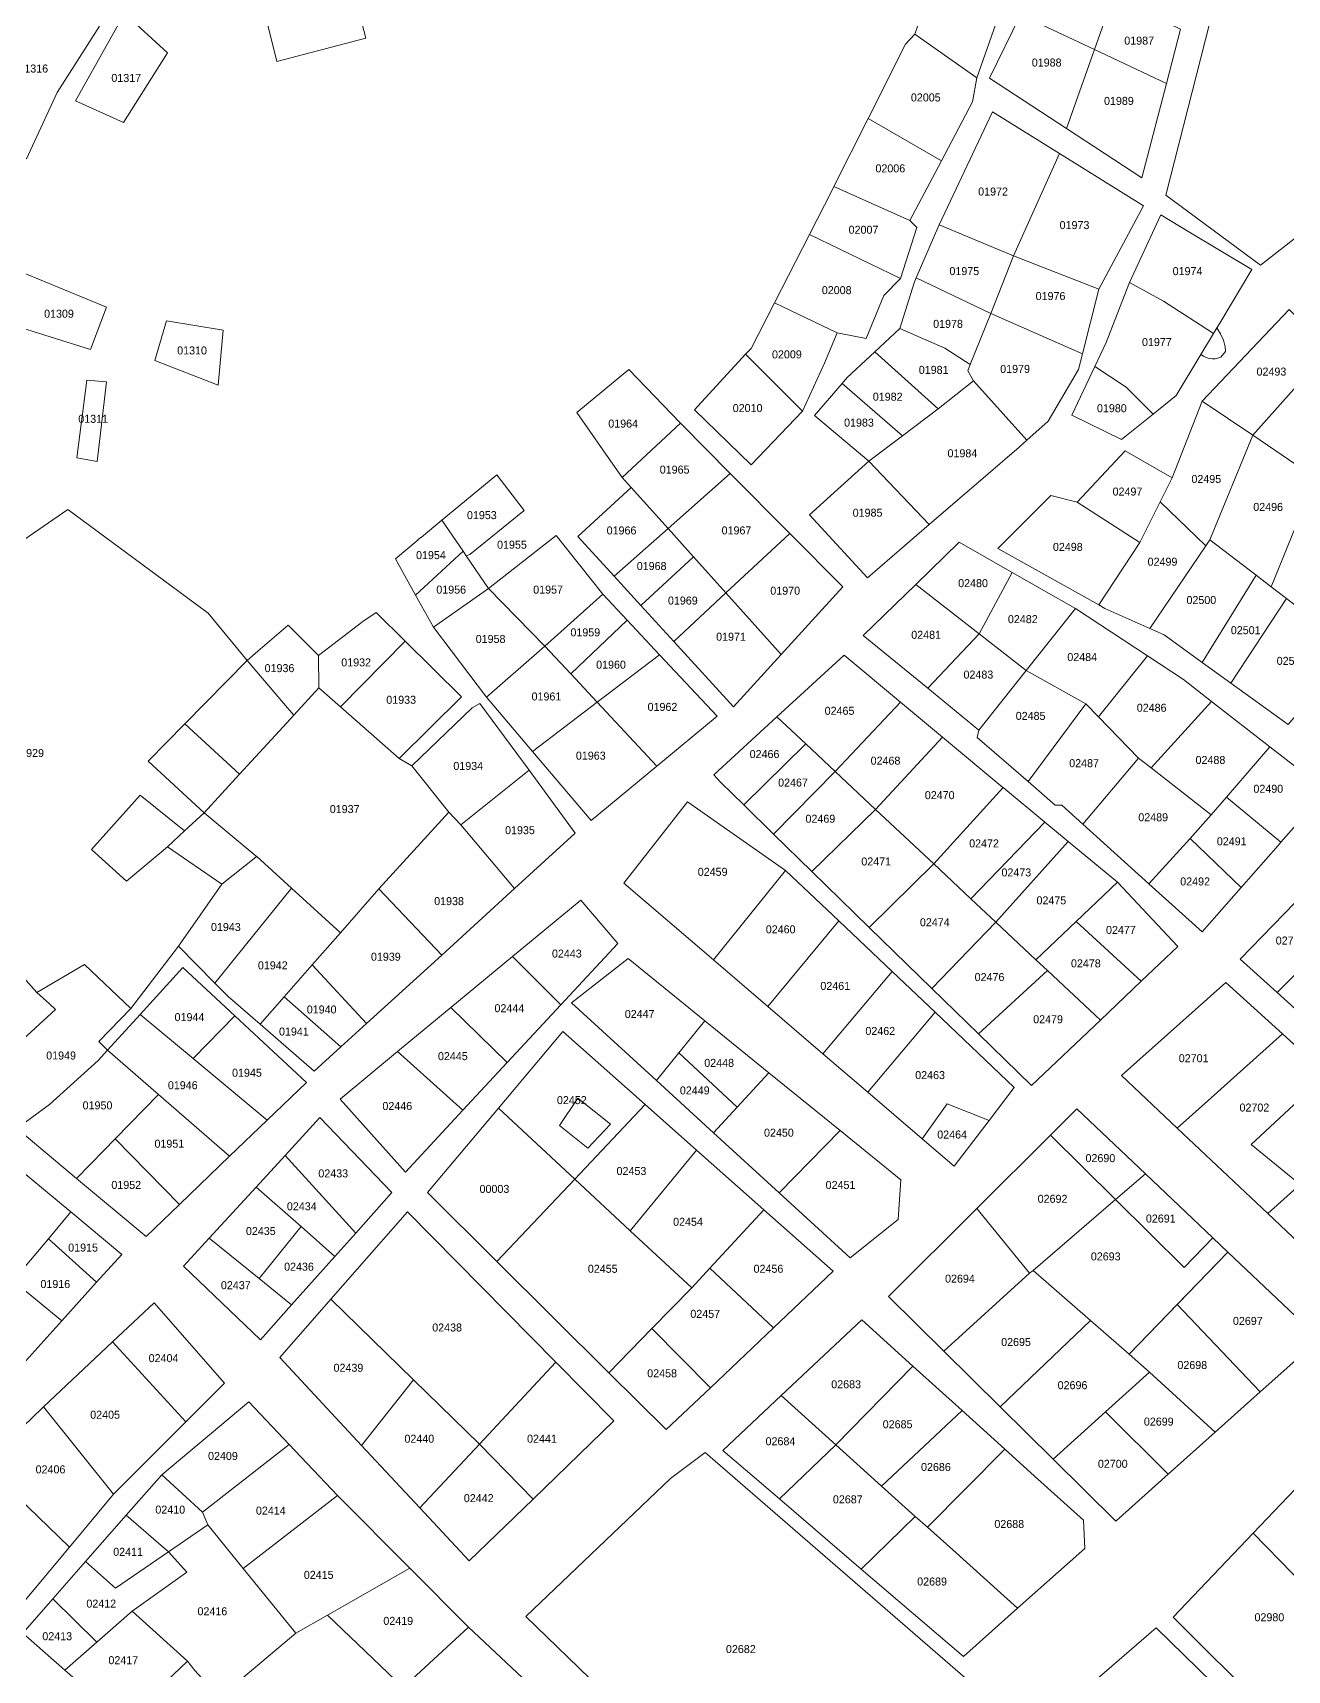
# Model space of a CAD drawing. Header units: metres. Extents: x 245225 to 248406, y 1633796 to 1637634.
# Drawn here: x 246328.6 to 246563.7, y 1635465.4 to 1635772.3 of the extents above; entities that cross this region are included whole.
import ezdxf
from ezdxf.enums import TextEntityAlignment as Align

# ---------------------------------------------------------------- set-up
doc = ezdxf.new("R2010")
doc.units = ezdxf.units.M
doc.header["$MEASUREMENT"] = 0
doc.layers.add('historique_numero_parcelle', color=7, linetype='Continuous')
doc.layers.add('LIMITES_PARCELLES', color=7, linetype='Continuous', lineweight=0, true_color=0xffffff)
doc.styles.add('Style-FANCY', font='FANCY.shx')

msp = doc.modelspace()

# ---------------------------------------------------------------- linework, layer by layer
at = {"layer": 'limites_parcelles', "flags": 128}
for points in [[(246592.584, 1635800.296), (246605.499, 1635793.054), (246617.143, 1635786.524), (246626.246, 1635781.419), (246558.717, 1635728.726), (246540.99, 1635741.823), (246559.908, 1635816.171), (246592.584, 1635800.296)], [(246341.076, 1635773.513), (246333.127, 1635761.07), (246327.372, 1635748.634), (246316.534, 1635755.113), (246321.789, 1635764.224), (246327.41, 1635773.967), (246331.537, 1635780.793), (246341.076, 1635773.513)], [(246504.742, 1635759.285), (246498.9, 1635748.258), (246485.17, 1635756.193), (246492.174, 1635770.133), (246493.894, 1635771.985), (246505.536, 1635763.783), (246504.742, 1635759.285)], [(246492.968, 1635737.06), (246494.291, 1635735.737), (246491.248, 1635726.212), (246474.158, 1635734.456), (246478.416, 1635742.749), (246478.752, 1635743.419), (246492.968, 1635737.06)], [(246512.42, 1635730.463), (246508.187, 1635719.615), (246494.147, 1635726.31), (246498.392, 1635736.134), (246498.459, 1635736.276), (246512.42, 1635730.463)], [(246551.238, 1635718.128), (246549.91, 1635715.917), (246547.402, 1635717.519), (246540.492, 1635721.934), (246534.162, 1635725.424), (246540.051, 1635738.132), (246545.29, 1635734.975), (246557.09, 1635727.866), (246551.238, 1635718.128)], [(246491.248, 1635726.212), (246488.073, 1635723.037), (246484.766, 1635714.968), (246479.342, 1635716.026), (246467.595, 1635721.671), (246474.158, 1635734.456), (246491.248, 1635726.212)], [(246504.296, 1635710.064), (246499.56, 1635713.154), (246491.116, 1635716.82), (246493.762, 1635725.419), (246494.147, 1635726.31), (246508.187, 1635719.615), (246504.296, 1635710.064)], [(246549.91, 1635715.917), (246547.529, 1635711.955), (246542.908, 1635704.265), (246538.574, 1635700.78), (246533.507, 1635705.847), (246527.659, 1635709.718), (246529.785, 1635714.213), (246534.018, 1635725.114), (246534.162, 1635725.424), (246540.492, 1635721.934), (246547.402, 1635717.519), (246549.91, 1635715.917)], [(246479.342, 1635716.026), (246476.961, 1635710.337), (246472.86, 1635701.341), (246462.196, 1635712.021), (246463.202, 1635713.115), (246467.595, 1635721.671), (246479.342, 1635716.026)], [(246525.33, 1635712.074), (246524.586, 1635709.147), (246518.897, 1635699.489), (246514.921, 1635695.901), (246504.879, 1635707.047), (246503.821, 1635708.899), (246504.296, 1635710.064), (246508.187, 1635719.615), (246525.33, 1635712.074)], [(246504.296, 1635710.064), (246503.821, 1635708.899), (246504.879, 1635707.047), (246498.265, 1635701.755), (246486.442, 1635712.457), (246491.116, 1635716.82), (246499.56, 1635713.154), (246504.296, 1635710.064)], [(246552.173, 1635712.528), (246551.271, 1635711.468), (246550.736, 1635711.28), (246550.18, 1635711.177), (246549.614, 1635711.162), (246549.052, 1635711.236), (246548.509, 1635711.395), (246547.997, 1635711.637), (246547.529, 1635711.955), (246549.91, 1635715.917), (246550.526, 1635716.942), (246551.228, 1635715.84), (246551.752, 1635714.643), (246552.085, 1635713.38), (246552.173, 1635712.528)], [(246491.626, 1635696.736), (246480.313, 1635706.544), (246481.194, 1635707.559), (246486.442, 1635712.457), (246498.265, 1635701.755), (246491.626, 1635696.736)], [(246565.316, 1635691.354), (246557.267, 1635696.814), (246571.618, 1635712.986), (246579.468, 1635705.32), (246566.165, 1635692.438), (246565.316, 1635691.354)], [(246439.042, 1635688.912), (246435.421, 1635694.065), (246430.526, 1635701.077), (246440.316, 1635709.147), (246449.958, 1635699.118), (246439.042, 1635688.912)], [(246533.507, 1635705.847), (246538.574, 1635700.78), (246532.642, 1635696.01), (246523.329, 1635700.561), (246527.659, 1635709.718), (246533.507, 1635705.847)], [(246514.921, 1635695.901), (246513.473, 1635694.595), (246507.647, 1635689.581), (246496.609, 1635680.084), (246485.295, 1635691.949), (246491.626, 1635696.736), (246498.265, 1635701.755), (246504.879, 1635707.047), (246514.921, 1635695.901)], [(246549.197, 1635677.235), (246548.454, 1635676.135), (246548.403, 1635676.177), (246539.896, 1635684.331), (246542.141, 1635688.84), (246547.75, 1635703.233), (246557.267, 1635696.814), (246549.197, 1635677.235)], [(246459.32, 1635689.666), (246447.653, 1635679.347), (246440.721, 1635687.047), (246439.042, 1635688.912), (246449.958, 1635699.118), (246450.238, 1635698.828), (246459.32, 1635689.666)], [(246565.316, 1635691.354), (246569.023, 1635688.84), (246560.708, 1635668.407), (246557.87, 1635670.585), (246549.197, 1635677.235), (246557.267, 1635696.814), (246565.316, 1635691.354)], [(246542.141, 1635688.84), (246539.896, 1635684.331), (246536.1, 1635676.706), (246524.361, 1635684.289), (246533.337, 1635693.915), (246542.141, 1635688.84)], [(246577.976, 1635683.868), (246585.793, 1635675.387), (246572.335, 1635659.491), (246563.56, 1635666.221), (246560.708, 1635668.407), (246569.023, 1635688.84), (246571.307, 1635691.104), (246577.976, 1635683.868)], [(246410.498, 1635674.47), (246409.803, 1635674.261), (246409.222, 1635675.111), (246405.266, 1635680.899), (246415.588, 1635689.414), (246420.668, 1635682.747), (246410.498, 1635674.47)], [(246470.461, 1635678.427), (246458.507, 1635667.29), (246452.437, 1635674.033), (246447.653, 1635679.347), (246459.32, 1635689.666), (246470.461, 1635678.427)], [(246524.361, 1635684.289), (246536.1, 1635676.706), (246528.398, 1635665.033), (246509.438, 1635675.611), (246519.387, 1635685.559), (246524.361, 1635684.289)], [(246548.403, 1635676.177), (246548.454, 1635676.135), (246537.973, 1635660.621), (246529.547, 1635664.392), (246528.398, 1635665.033), (246536.1, 1635676.706), (246539.896, 1635684.331), (246548.403, 1635676.177)], [(246409.222, 1635675.111), (246400.344, 1635666.847), (246396.538, 1635673.698), (246400.799, 1635677.214), (246400.76, 1635677.264), (246401.423, 1635677.728), (246405.266, 1635680.899), (246409.222, 1635675.111)], [(246400.344, 1635666.847), (246409.222, 1635675.111), (246409.803, 1635674.261), (246413.99, 1635668.136), (246403.682, 1635660.839), (246400.344, 1635666.847)], [(246557.87, 1635670.585), (246547.782, 1635654.262), (246540.659, 1635659.418), (246537.973, 1635660.621), (246548.454, 1635676.135), (246549.197, 1635677.235), (246557.87, 1635670.585)], [(246547.782, 1635654.262), (246557.87, 1635670.585), (246560.708, 1635668.407), (246563.56, 1635666.221), (246553.147, 1635650.379), (246547.782, 1635654.262)], [(246572.335, 1635659.491), (246575.887, 1635656.767), (246563.899, 1635642.596), (246553.147, 1635650.379), (246563.56, 1635666.221), (246572.335, 1635659.491)], [(246382.191, 1635649.505), (246382.107, 1635655.568), (246390.442, 1635661.918), (246392.955, 1635663.638), (246398.376, 1635658.257), (246386.241, 1635645.952), (246382.191, 1635649.505)], [(246537.518, 1635655.503), (246528.341, 1635644.067), (246525.993, 1635646.491), (246514.8, 1635652.733), (246524.043, 1635664.392), (246537.518, 1635655.503)], [(246382.107, 1635655.568), (246382.191, 1635649.505), (246377.489, 1635644.383), (246375.587, 1635646.615), (246368.746, 1635654.642), (246370.753, 1635656.359), (246376.448, 1635661.228), (246382.107, 1635655.568)], [(246429.401, 1635652.11), (246434.351, 1635646.801), (246422.214, 1635637.592), (246413.593, 1635647.763), (246424.573, 1635657.288), (246429.401, 1635652.11)], [(246377.489, 1635644.383), (246374.798, 1635641.451), (246367.346, 1635633.334), (246357.107, 1635642.754), (246368.746, 1635654.642), (246375.587, 1635646.615), (246377.489, 1635644.383)], [(246491.21, 1635646.816), (246478.985, 1635633.813), (246473.459, 1635638.991), (246468.059, 1635644.052), (246480.652, 1635655.608), (246491.21, 1635646.816)], [(246549.546, 1635646.949), (246538.208, 1635634.482), (246535.836, 1635636.33), (246528.341, 1635644.067), (246537.518, 1635655.503), (246544.257, 1635651.057), (246549.546, 1635646.949)], [(246525.993, 1635646.491), (246515.128, 1635631.933), (246505.567, 1635640.193), (246505.921, 1635641.534), (246514.8, 1635652.733), (246525.993, 1635646.491)], [(246386.241, 1635645.952), (246397.275, 1635636.271), (246399.605, 1635634.866), (246406.533, 1635626.222), (246393.436, 1635611.802), (246386.243, 1635603.611), (246377.044, 1635611.98), (246370.549, 1635617.887), (246370.448, 1635617.972), (246360.676, 1635626.067), (246367.346, 1635633.334), (246374.798, 1635641.451), (246377.489, 1635644.383), (246382.191, 1635649.505), (246386.241, 1635645.952)], [(246421.597, 1635634.041), (246408.782, 1635623.841), (246406.533, 1635626.222), (246399.605, 1635634.866), (246410.947, 1635645.779), (246412.402, 1635646.573), (246421.597, 1635634.041)], [(246528.341, 1635644.067), (246535.836, 1635636.33), (246525.404, 1635623.935), (246521.461, 1635627.497), (246520.243, 1635627.514), (246515.128, 1635631.933), (246525.993, 1635646.491), (246528.341, 1635644.067)], [(246560.478, 1635638.458), (246552.335, 1635629), (246549.488, 1635625.694), (246538.208, 1635634.482), (246549.546, 1635646.949), (246560.478, 1635638.458)], [(246473.459, 1635638.991), (246461.836, 1635627.544), (246457.474, 1635631.796), (246456.204, 1635633.171), (246468.059, 1635644.052), (246473.459, 1635638.991)], [(246510.448, 1635630.796), (246497.45, 1635616.509), (246486.566, 1635626.709), (246499.116, 1635640.232), (246510.391, 1635630.843), (246510.448, 1635630.796)], [(246562.538, 1635620.554), (246552.335, 1635629), (246560.478, 1635638.458), (246567.964, 1635632.642), (246568.705, 1635627.562), (246562.538, 1635620.554)], [(246538.208, 1635634.482), (246549.488, 1635625.694), (246545.499, 1635621.283), (246537.783, 1635612.753), (246525.404, 1635623.935), (246535.836, 1635636.33), (246538.208, 1635634.482)], [(246356.997, 1635622.671), (246353.797, 1635619.717), (246346.14, 1635613.283), (246339.579, 1635619.21), (246348.68, 1635629.37), (246356.997, 1635622.671)], [(246562.538, 1635620.554), (246562.013, 1635619.957), (246555.053, 1635612.049), (246545.499, 1635621.283), (246549.488, 1635625.694), (246552.335, 1635629), (246562.538, 1635620.554)], [(246408.782, 1635623.841), (246418.879, 1635611.863), (246405.221, 1635599.423), (246393.436, 1635611.802), (246406.533, 1635626.222), (246408.782, 1635623.841)], [(246531.875, 1635613.063), (246524.171, 1635605.733), (246516.618, 1635598.547), (246509.091, 1635605.6), (246522.667, 1635620.683), (246531.875, 1635613.063)], [(246377.044, 1635611.98), (246362.712, 1635594.168), (246355.913, 1635601.064), (246363.983, 1635612.706), (246370.363, 1635617.74), (246370.549, 1635617.887), (246377.044, 1635611.98)], [(246504.41, 1635609.987), (246509.091, 1635605.6), (246497.098, 1635593.178), (246485.37, 1635604.608), (246497.45, 1635616.509), (246504.41, 1635609.987)], [(246386.243, 1635603.611), (246380.935, 1635597.567), (246375.705, 1635591.612), (246371.177, 1635586.455), (246365.174, 1635591.671), (246362.712, 1635594.168), (246377.044, 1635611.98), (246386.243, 1635603.611)], [(246405.221, 1635599.423), (246391.108, 1635586.57), (246380.935, 1635597.567), (246386.243, 1635603.611), (246393.436, 1635611.802), (246405.221, 1635599.423)], [(246516.618, 1635598.547), (246518.784, 1635596.518), (246505.857, 1635584.642), (246497.098, 1635593.178), (246509.091, 1635605.6), (246516.618, 1635598.547)], [(246536.362, 1635594.504), (246528.699, 1635587.226), (246518.784, 1635596.518), (246516.618, 1635598.547), (246524.171, 1635605.733), (246536.362, 1635594.504)], [(246329.362, 1635592.399), (246331.711, 1635590.264), (246332.855, 1635589.224), (246318.25, 1635575.889), (246314.757, 1635580.81), (246315.551, 1635582.874), (246309.199, 1635590.073), (246317.541, 1635597.368), (246321.631, 1635600.945), (246329.362, 1635592.399)], [(246454.54, 1635587.101), (246449.698, 1635581.116), (246445.482, 1635575.904), (246429.534, 1635590.494), (246440.17, 1635598.749), (246454.54, 1635587.101)], [(246327.206, 1635568.123), (246325.751, 1635566.801), (246318.25, 1635575.889), (246332.855, 1635589.224), (246331.711, 1635590.264), (246329.362, 1635592.399), (246338.252, 1635597.638), (246346.984, 1635589.383), (246340.951, 1635583.192), (246342.608, 1635581.586), (246340.832, 1635579.633), (246331.704, 1635571.431), (246327.206, 1635568.123)], [(246562.806, 1635584.652), (246548.842, 1635572.117), (246543.102, 1635566.966), (246532.642, 1635576.842), (246552.221, 1635594.304), (246562.806, 1635584.652)], [(246372.5, 1635568.465), (246365.469, 1635561.713), (246352.117, 1635573.32), (246342.608, 1635581.586), (246348.692, 1635588.278), (246358.628, 1635580.01), (246372.5, 1635568.465)], [(246507.816, 1635568.404), (246499.952, 1635571.569), (246495.317, 1635564.97), (246485.127, 1635573.697), (246497.713, 1635588.696), (246512.56, 1635574.619), (246507.816, 1635568.404)], [(246571.112, 1635577.077), (246556.954, 1635563.897), (246566.138, 1635556.437), (246560.054, 1635550.961), (246543.102, 1635566.966), (246548.842, 1635572.117), (246562.806, 1635584.652), (246571.112, 1635577.077)], [(246352.117, 1635573.32), (246343.993, 1635564.973), (246341.887, 1635562.809), (246336.783, 1635557.565), (246325.751, 1635566.801), (246327.206, 1635568.123), (246331.704, 1635571.431), (246340.832, 1635579.633), (246342.608, 1635581.586), (246352.117, 1635573.32)], [(246356.081, 1635552.696), (246349.802, 1635546.666), (246336.783, 1635557.565), (246341.887, 1635562.809), (246343.993, 1635564.973), (246356.081, 1635552.696)], [(246468.467, 1635554.874), (246479.93, 1635566.522), (246491.288, 1635557.315), (246490.812, 1635549.854), (246481.763, 1635542.71), (246468.467, 1635554.874)], [(246531.525, 1635553.599), (246516.089, 1635540.331), (246515.427, 1635539.802), (246505.547, 1635551.933), (246519.331, 1635565.665), (246531.525, 1635553.599)], [(246389.109, 1635547.335), (246385.21, 1635542.958), (246378.86, 1635548.537), (246370.43, 1635555.943), (246375.876, 1635561.876), (246389.109, 1635547.335)], [(246465.607, 1635551.686), (246455.504, 1635540.74), (246452.086, 1635537.037), (246440.563, 1635547.754), (246452.979, 1635562.889), (246465.607, 1635551.686)], [(246335.709, 1635551.277), (246331.501, 1635546.267), (246326.124, 1635539.866), (246315.648, 1635547.667), (246325.829, 1635559.476), (246335.709, 1635551.277)], [(246440.563, 1635547.754), (246452.086, 1635537.037), (246444.626, 1635529.411), (246436.559, 1635521.163), (246415.588, 1635541.985), (246430.151, 1635557.439), (246440.563, 1635547.754)], [(246549.798, 1635546.427), (246552.605, 1635543.763), (246534.111, 1635524.602), (246526.863, 1635530.928), (246516.089, 1635540.331), (246531.525, 1635553.599), (246544.399, 1635540.86), (246549.798, 1635546.427)], [(246426.613, 1635523.115), (246412.311, 1635507.779), (246399.933, 1635519.849), (246384.466, 1635534.931), (246398.789, 1635551.283), (246426.613, 1635523.115)], [(246340.544, 1635538.092), (246334.026, 1635530.87), (246324.893, 1635538.401), (246326.124, 1635539.866), (246331.501, 1635546.267), (246340.544, 1635538.092)], [(246370.988, 1635538.812), (246377.098, 1635533.851), (246371.273, 1635527.311), (246356.826, 1635541.123), (246361.658, 1635546.387), (246370.988, 1635538.812)], [(246558.659, 1635517.554), (246543.098, 1635533.913), (246552.605, 1635543.763), (246568.626, 1635528.555), (246567.567, 1635525.512), (246558.659, 1635517.554)], [(246467.432, 1635529.581), (246455.591, 1635518.341), (246444.626, 1635529.411), (246452.086, 1635537.037), (246455.504, 1635540.74), (246467.432, 1635529.581)], [(246526.863, 1635530.928), (246509.929, 1635514.751), (246499.367, 1635525.182), (246515.427, 1635539.802), (246516.089, 1635540.331), (246526.863, 1635530.928)], [(246558.659, 1635517.554), (246550.218, 1635510.013), (246537.917, 1635521.281), (246534.111, 1635524.602), (246543.098, 1635533.913), (246558.659, 1635517.554)], [(246534.111, 1635524.602), (246537.917, 1635521.281), (246529.672, 1635513.817), (246519.864, 1635504.939), (246509.929, 1635514.751), (246526.863, 1635530.928), (246534.111, 1635524.602)], [(246343.702, 1635498.397), (246335.439, 1635488.481), (246325.719, 1635497.895), (246319.424, 1635503.99), (246330.367, 1635514.589), (246330.567, 1635514.778), (246343.702, 1635498.397)], [(246510.779, 1635506.81), (246496.271, 1635492.201), (246494.002, 1635494.24), (246487.69, 1635499.911), (246502.781, 1635514.044), (246510.779, 1635506.81)], [(246385.718, 1635498.143), (246368.009, 1635484.478), (246361.361, 1635492.659), (246360.409, 1635495.041), (246376.654, 1635507.72), (246385.718, 1635498.143)], [(246421.011, 1635475.486), (246448.143, 1635501.318), (246454.616, 1635506.198), (246503.353, 1635463.97), (246466.681, 1635431.267), (246421.011, 1635475.486)], [(246487.69, 1635499.911), (246494.002, 1635494.24), (246483.877, 1635484.348), (246468.529, 1635497.491), (246479.113, 1635507.618), (246487.69, 1635499.911)], [(246525.763, 1635488.206), (246513.177, 1635477.01), (246501.019, 1635487.935), (246496.271, 1635492.201), (246510.779, 1635506.81), (246516.358, 1635501.765), (246525.498, 1635493.498), (246525.763, 1635488.206)], [(246354.015, 1635487.605), (246346.094, 1635494.458), (246352.751, 1635502.048), (246360.409, 1635495.041), (246361.361, 1635492.659), (246354.015, 1635487.605)], [(246399.261, 1635484.541), (246383.789, 1635475.715), (246377.871, 1635472.339), (246368.009, 1635484.478), (246385.718, 1635498.143), (246399.261, 1635484.541)], [(246496.271, 1635492.201), (246501.019, 1635487.935), (246513.177, 1635477.01), (246503.009, 1635467.965), (246483.877, 1635484.348), (246494.002, 1635494.24), (246496.271, 1635492.201)], [(246347.233, 1635476.467), (246357.454, 1635483.797), (246354.015, 1635487.605), (246361.361, 1635492.659), (246368.009, 1635484.478), (246377.871, 1635472.339), (246363.584, 1635460.274), (246358.98, 1635465.354), (246357.551, 1635467.101), (246347.233, 1635476.467)], [(246572.206, 1635475.844), (246575.517, 1635472.459), (246559.541, 1635458.215), (246542.33, 1635475.333), (246557.321, 1635491.062), (246572.206, 1635475.844)], [(246357.454, 1635483.797), (246347.233, 1635476.467), (246340.552, 1635470.649), (246332.351, 1635478.788), (246338.469, 1635485.764), (246344.058, 1635480.753), (246354.015, 1635487.605), (246357.454, 1635483.797)], [(246398.033, 1635462.179), (246414.252, 1635445.26), (246411.368, 1635442.177), (246394.223, 1635427.572), (246385.135, 1635437.271), (246377.049, 1635445.903), (246366.66, 1635456.991), (246363.584, 1635460.274), (246377.871, 1635472.339), (246383.789, 1635475.715), (246398.033, 1635462.179)], [(246555.168, 1635457.717), (246540.666, 1635442.885), (246532.401, 1635451.386), (246523.89, 1635460.14), (246539.155, 1635473.349), (246547.014, 1635465.677), (246555.168, 1635457.717)]]:
    msp.add_lwpolyline(points, close=True, dxfattribs=at)
msp.add_lwpolyline([(246318.585, 1635671.556), (246335.135, 1635682.906), (246361.47, 1635663.506), (246368.746, 1635654.642), (246357.107, 1635642.754), (246350.225, 1635635.725), (246360.676, 1635626.067), (246356.997, 1635622.671), (246356.997, 1635622.671), (246348.68, 1635629.37), (246339.579, 1635619.21), (246346.14, 1635613.283), (246353.797, 1635619.717), (246363.983, 1635612.706), (246355.913, 1635601.064), (246346.984, 1635589.383), (246338.252, 1635597.638), (246329.362, 1635592.399), (246321.631, 1635600.945)], dxfattribs=at)
at = {"layer": 'limites_parcelles'}
for points in [[(246511.393, 1635780.57), (246505.536, 1635763.783), (246493.894, 1635771.985), (246499.546, 1635788.306)], [(246531.097, 1635779.039), (246527.589, 1635769.099), (246513.716, 1635775.638), (246518.538, 1635785.533)], [(246391.005, 1635771.256), (246374.336, 1635766.891), (246371.955, 1635776.416), (246388.227, 1635781.84)], [(246543.712, 1635772.937), (246541.068, 1635762.745), (246527.589, 1635769.099), (246531.097, 1635779.039)], [(246336.583, 1635759.508), (246345.79, 1635775.884), (246353.831, 1635768.478), (246345.562, 1635755.447)], [(246527.589, 1635769.099), (246522.361, 1635754.287), (246507.909, 1635763.721), (246513.716, 1635775.638)], [(246541.068, 1635762.745), (246536.484, 1635745.068), (246522.361, 1635754.287), (246527.589, 1635769.099)], [(246498.9, 1635748.258), (246492.968, 1635737.06), (246478.752, 1635743.419), (246485.17, 1635756.193)], [(246521.013, 1635749.623), (246512.42, 1635730.463), (246498.459, 1635736.276), (246508.446, 1635757.433)], [(246528.422, 1635724.228), (246512.42, 1635730.463), (246521.013, 1635749.623), (246536.757, 1635739.838)], [(246528.422, 1635724.228), (246525.33, 1635712.074), (246508.187, 1635719.615), (246512.42, 1635730.463)], [(246342.38, 1635720.828), (246339.364, 1635712.891), (246324.282, 1635717.653), (246326.664, 1635727.337)], [(246364.288, 1635716.542), (246363.335, 1635706.223), (246351.429, 1635710.827), (246353.651, 1635718.288)], [(246571.618, 1635712.986), (246557.267, 1635696.814), (246547.75, 1635703.233), (246564.048, 1635720.378)], [(246472.86, 1635701.341), (246463.202, 1635691.287), (246452.619, 1635701.606), (246462.196, 1635712.021)], [(246342.38, 1635706.858), (246340.634, 1635691.936), (246336.824, 1635692.571), (246338.729, 1635707.176)], [(246491.626, 1635696.736), (246485.295, 1635691.949), (246475.108, 1635700.548), (246480.313, 1635706.544)], [(246496.609, 1635680.084), (246485.03, 1635670.121), (246474.182, 1635681.895), (246485.295, 1635691.949)], [(246430.729, 1635677.839), (246440.721, 1635687.047), (246447.653, 1635679.347), (246437.53, 1635670.394)], [(246435.421, 1635667.078), (246424.573, 1635657.288), (246413.99, 1635668.136), (246426.69, 1635678.058)], [(246452.437, 1635674.033), (246442.535, 1635664.915), (246437.53, 1635670.394), (246447.653, 1635679.347)], [(246468.881, 1635655.767), (246458.507, 1635667.29), (246470.461, 1635678.427), (246480.4, 1635668.401)], [(246512.164, 1635671.139), (246505.991, 1635659.598), (246494.095, 1635668.868), (246502.242, 1635676.775)], [(246442.535, 1635664.915), (246452.437, 1635674.033), (246458.507, 1635667.29), (246448.706, 1635658.159)], [(246505.991, 1635659.598), (246496.326, 1635649.406), (246484.25, 1635659.312), (246494.095, 1635668.868)], [(246524.043, 1635664.392), (246514.8, 1635652.733), (246505.991, 1635659.598), (246512.164, 1635671.139)], [(246403.682, 1635660.839), (246413.99, 1635668.136), (246424.573, 1635657.288), (246413.593, 1635647.763)], [(246439.992, 1635662.197), (246429.401, 1635652.11), (246424.573, 1635657.288), (246435.421, 1635667.078)], [(246468.881, 1635655.767), (246459.895, 1635645.911), (246448.706, 1635658.159), (246458.507, 1635667.29)], [(246429.401, 1635652.11), (246439.992, 1635662.197), (246446.077, 1635655.698), (246434.351, 1635646.801)], [(246514.8, 1635652.733), (246505.921, 1635641.534), (246496.326, 1635649.406), (246505.991, 1635659.598)], [(246397.275, 1635636.271), (246386.241, 1635645.952), (246398.376, 1635658.257), (246408.911, 1635647.8)], [(246445.527, 1635634.812), (246434.351, 1635646.801), (246446.077, 1635655.698), (246456.852, 1635644.191)], [(246445.527, 1635634.812), (246433.213, 1635624.614), (246422.214, 1635637.592), (246434.351, 1635646.801)], [(246499.116, 1635640.232), (246486.566, 1635626.709), (246478.985, 1635633.813), (246491.21, 1635646.816)], [(246367.346, 1635633.334), (246360.676, 1635626.067), (246350.225, 1635635.725), (246357.107, 1635642.754)], [(246461.836, 1635627.544), (246473.459, 1635638.991), (246478.985, 1635633.813), (246467.432, 1635622.09)], [(246418.879, 1635611.863), (246408.782, 1635623.841), (246421.597, 1635634.041), (246430.262, 1635622.231)], [(246486.566, 1635626.709), (246474.616, 1635615.089), (246467.432, 1635622.09), (246478.985, 1635633.813)], [(246518.289, 1635624.307), (246504.41, 1635609.987), (246497.45, 1635616.509), (246510.448, 1635630.796)], [(246469.698, 1635615.259), (246456.152, 1635598.511), (246439.376, 1635612.878), (246451.283, 1635628.118)], [(246497.45, 1635616.509), (246485.37, 1635604.608), (246474.616, 1635615.089), (246486.566, 1635626.709)], [(246504.41, 1635609.987), (246518.289, 1635624.307), (246522.667, 1635620.683), (246509.091, 1635605.6)], [(246555.053, 1635612.049), (246547.75, 1635603.75), (246537.783, 1635612.753), (246545.499, 1635621.283)], [(246479.646, 1635605.827), (246466.377, 1635589.755), (246456.152, 1635598.511), (246469.698, 1635615.259)], [(246536.362, 1635594.504), (246524.171, 1635605.733), (246531.875, 1635613.063), (246543.199, 1635600.998)], [(246574.805, 1635605.459), (246561.807, 1635592.4), (246554.867, 1635598.67), (246567.288, 1635611.413)], [(246427.557, 1635590.087), (246418.492, 1635599.133), (246431.28, 1635609.703), (246438.265, 1635601.607)], [(246489.637, 1635596.354), (246476.694, 1635580.919), (246466.377, 1635589.755), (246479.646, 1635605.827)], [(246581.574, 1635600.098), (246568.448, 1635586.401), (246561.807, 1635592.4), (246574.805, 1635605.459)], [(246427.557, 1635590.087), (246417.525, 1635579.296), (246406.93, 1635589.578), (246418.492, 1635599.133)], [(246366.437, 1635588.033), (246358.628, 1635580.01), (246348.692, 1635588.278), (246356.707, 1635597.095)], [(246391.108, 1635586.57), (246386.308, 1635582.197), (246375.705, 1635591.612), (246380.935, 1635597.567)], [(246497.713, 1635588.696), (246485.127, 1635573.697), (246476.694, 1635580.919), (246489.637, 1635596.354)], [(246528.699, 1635587.226), (246515.788, 1635574.963), (246505.857, 1635584.642), (246518.784, 1635596.518)], [(246386.308, 1635582.197), (246381.313, 1635577.649), (246371.177, 1635586.455), (246375.705, 1635591.612)], [(246417.525, 1635579.296), (246409.189, 1635570.329), (246396.945, 1635581.326), (246406.93, 1635589.578)], [(246372.5, 1635568.465), (246358.628, 1635580.01), (246366.437, 1635588.033), (246379.858, 1635575.532)], [(246460.615, 1635570.943), (246449.698, 1635581.116), (246454.54, 1635587.101), (246466.549, 1635577.368)], [(246443.343, 1635571.437), (246430.151, 1635557.439), (246415.854, 1635570.737), (246427.946, 1635585.097)], [(246409.189, 1635570.329), (246398.419, 1635558.744), (246386.188, 1635572.435), (246396.945, 1635581.326)], [(246460.615, 1635570.943), (246456.168, 1635566.127), (246445.482, 1635575.904), (246449.698, 1635581.116)], [(246479.93, 1635566.522), (246468.467, 1635554.874), (246456.168, 1635566.127), (246466.549, 1635577.368)], [(246566.138, 1635556.437), (246556.954, 1635563.897), (246571.112, 1635577.077), (246580.032, 1635568.943)], [(246365.469, 1635561.713), (246356.081, 1635552.696), (246343.993, 1635564.973), (246352.117, 1635573.32)], [(246430.151, 1635557.439), (246415.588, 1635541.985), (246402.546, 1635554.934), (246415.854, 1635570.737)], [(246427.324, 1635567.468), (246430.763, 1635572.627), (246436.849, 1635567.732), (246432.615, 1635563.234)], [(246452.979, 1635562.889), (246440.563, 1635547.754), (246430.151, 1635557.439), (246443.343, 1635571.437)], [(246507.816, 1635568.404), (246501.289, 1635559.855), (246495.317, 1635564.97), (246499.952, 1635571.569)], [(246537.15, 1635558.434), (246531.525, 1635553.599), (246519.331, 1635565.665), (246524.308, 1635570.624)], [(246389.109, 1635547.335), (246375.876, 1635561.876), (246382.398, 1635568.982), (246395.879, 1635554.934)], [(246549.798, 1635546.427), (246544.399, 1635540.86), (246531.525, 1635553.599), (246537.15, 1635558.434)], [(246378.86, 1635548.537), (246370.988, 1635538.812), (246361.658, 1635546.387), (246370.43, 1635555.943)], [(246584.349, 1635539.926), (246577.621, 1635534.376), (246560.054, 1635550.961), (246566.138, 1635556.437)], [(246340.544, 1635538.092), (246331.501, 1635546.267), (246335.709, 1635551.277), (246345.276, 1635543.336)], [(246467.432, 1635529.581), (246455.504, 1635540.74), (246465.607, 1635551.686), (246478.588, 1635540.17)], [(246515.427, 1635539.802), (246499.367, 1635525.182), (246488.986, 1635535.434), (246505.547, 1635551.933)], [(246385.21, 1635542.958), (246377.098, 1635533.851), (246370.988, 1635538.812), (246378.86, 1635548.537)], [(246334.026, 1635530.87), (246326.722, 1635522.777), (246317.942, 1635530.125), (246324.893, 1635538.401)], [(246357.264, 1635511.959), (246343.501, 1635526.928), (246351.322, 1635534.274), (246364.498, 1635519.193)], [(246399.933, 1635519.849), (246390.216, 1635507.532), (246374.871, 1635523.978), (246384.466, 1635534.931)], [(246493.558, 1635522.386), (246479.113, 1635507.618), (246468.828, 1635516.859), (246483.959, 1635531.069)], [(246455.591, 1635518.341), (246447.314, 1635510.484), (246436.559, 1635521.163), (246444.626, 1635529.411)], [(246357.264, 1635511.959), (246343.702, 1635498.397), (246330.567, 1635514.778), (246343.501, 1635526.928)], [(246437.485, 1635512.108), (246422.366, 1635497.474), (246412.311, 1635507.779), (246426.613, 1635523.115)], [(246502.781, 1635514.044), (246487.69, 1635499.911), (246479.113, 1635507.618), (246493.558, 1635522.386)], [(246412.311, 1635507.779), (246401.151, 1635495.813), (246390.216, 1635507.532), (246399.933, 1635519.849)], [(246550.218, 1635510.013), (246541.419, 1635502.151), (246529.672, 1635513.817), (246537.917, 1635521.281)], [(246376.654, 1635507.72), (246360.409, 1635495.041), (246352.751, 1635502.048), (246369.102, 1635515.701)], [(246479.113, 1635507.618), (246468.529, 1635497.491), (246457.897, 1635506.595), (246468.828, 1635516.859)], [(246541.419, 1635502.151), (246531.584, 1635493.365), (246519.864, 1635504.939), (246529.672, 1635513.817)], [(246422.366, 1635497.474), (246410.404, 1635485.896), (246401.151, 1635495.813), (246412.311, 1635507.779)], [(246582.196, 1635485.464), (246572.206, 1635475.844), (246557.321, 1635491.062), (246566.539, 1635500.733)], [(246335.439, 1635488.481), (246324.652, 1635475.537), (246313.401, 1635484.955), (246325.719, 1635497.895)], [(246354.015, 1635487.605), (246344.058, 1635480.753), (246338.469, 1635485.764), (246346.094, 1635494.458)], [(246410.271, 1635473.484), (246398.033, 1635462.179), (246383.789, 1635475.715), (246399.261, 1635484.541)], [(246340.552, 1635470.649), (246334.576, 1635465.443), (246326.716, 1635472.362), (246332.351, 1635478.788)], [(246357.551, 1635467.101), (246345.632, 1635455.711), (246334.576, 1635465.443), (246347.233, 1635476.467)], [(246414.252, 1635445.26), (246398.033, 1635462.179), (246410.271, 1635473.484), (246426.416, 1635458.264)], [(246588.432, 1635459.256), (246572.875, 1635444.953), (246559.541, 1635458.215), (246575.517, 1635472.459)]]:
    msp.add_3dface(points, dxfattribs=at)

# ---------------------------------------------------------------- texts
at = {"layer": 'historique_numero_parcelle', "style": 'Style-FANCY'}
for s, p in [('01987', (246535.961221, 1635770.778558)), ('01988', (246518.621146, 1635766.671816)), ('01316', (246328.664534, 1635765.543719)), ('01317', (246346.095674, 1635763.783345)), ('02005', (246495.962381, 1635760.133742)), ('01989', (246532.164873, 1635759.485017)), ('02006', (246489.318773, 1635746.838164)), ('01972', (246508.575573, 1635742.499788)), ('01973', (246523.837918, 1635736.211339)), ('02007', (246484.291177, 1635735.339286)), ('01975', (246503.188863, 1635727.58718)), ('01974', (246545.025643, 1635727.58718)), ('02008', (246479.263581, 1635724.020078)), ('01976', (246519.348993, 1635722.915761)), ('01309', (246333.486573, 1635719.60313)), ('01978', (246500.136394, 1635717.705332)), ('01977', (246539.279819, 1635714.291602)), ('01310', (246358.433893, 1635712.721671)), ('02009', (246469.926617, 1635711.98219)), ('01981', (246497.44304, 1635709.081173)), ('01979', (246512.705384, 1635709.260843)), ('02493', (246560.754552, 1635708.757559)), ('02010', (246462.564781, 1635701.920671)), ('01982', (246488.824304, 1635704.050414)), ('01980', (246530.84064, 1635701.894374)), ('01311', (246339.894045, 1635699.908225)), ('01964', (246439.240923, 1635699.013238)), ('01983', (246483.437594, 1635699.199324)), ('01984', (246502.829749, 1635693.449885)), ('01965', (246448.885698, 1635690.389079)), ('02495', (246548.544677, 1635688.634522)), ('02497', (246533.769701, 1635686.273145)), ('02496', (246560.138928, 1635683.398425)), ('01953', (246412.749854, 1635681.861172)), ('01985', (246485.053607, 1635682.310347)), ('01966', (246438.933111, 1635678.992869)), ('01967', (246460.47995, 1635678.992869)), ('01954', (246403.207682, 1635674.366368)), ('01955', (246418.393073, 1635676.31707)), ('02498', (246522.585866, 1635675.903621)), ('01968', (246444.576331, 1635672.319413)), ('02499', (246540.336357, 1635673.13157)), ('02480', (246504.824381, 1635669.111912)), ('01956', (246407.00403, 1635667.898249)), ('01957', (246425.164937, 1635667.898249)), ('01969', (246450.424758, 1635665.851294)), ('01970', (246469.611706, 1635667.699328)), ('02500', (246547.621241, 1635665.944771)), ('02482', (246514.146687, 1635662.365122)), ('01959', (246432.142009, 1635659.890101)), ('01971', (246459.45391, 1635659.07517)), ('02481', (246496.029753, 1635659.431734)), ('02501', (246555.932164, 1635660.298)), ('01958', (246414.391518, 1635658.658079)), ('01936', (246374.823706, 1635653.186853)), ('01932', (246389.188266, 1635654.264873)), ('01960', (246436.964397, 1635653.832656)), ('02484', (246525.286549, 1635655.266324)), ('02507', (246564.531662, 1635654.548561)), ('02483', (246505.821105, 1635651.980931)), ('01933', (246397.627445, 1635647.257744)), ('01961', (246424.857125, 1635647.87788)), ('01962', (246446.609172, 1635645.927178)), ('02465', (246479.796335, 1635645.193806)), ('02485', (246515.612458, 1635644.236788)), ('02486', (246538.302599, 1635645.76215)), ('01929', (246327.888791, 1635637.279644)), ('01934', (246410.196434, 1635634.860516)), ('01963', (246433.168049, 1635636.789676)), ('02466', (246465.739587, 1635637.08299)), ('02468', (246488.41507, 1635635.850967)), ('02487', (246525.638334, 1635635.377958)), ('02488', (246549.320619, 1635635.98022)), ('02467', (246471.074995, 1635631.744225)), ('02470', (246498.572866, 1635629.382848)), ('02490', (246560.167327, 1635630.582787)), ('01937', (246387.033582, 1635626.775367)), ('02469', (246476.205195, 1635624.9681)), ('02489', (246538.591173, 1635625.244022)), ('01935', (246419.892512, 1635622.822628)), ('02472', (246506.88379, 1635620.348015)), ('02491', (246553.307517, 1635620.726606)), ('02471', (246486.670802, 1635616.959953)), ('02459', (246456.011446, 1635615.015667)), ('02473', (246512.937425, 1635614.906582)), ('02492', (246546.447707, 1635613.217134)), ('02475', (246519.504081, 1635609.670486)), ('01938', (246406.605294, 1635609.52705)), ('01943', (246364.768515, 1635604.67596)), ('02460', (246468.759992, 1635604.235469)), ('02474', (246497.64943, 1635605.563743)), ('02477', (246532.534789, 1635604.126384)), ('02707', (246564.347798, 1635602.144254)), ('01942', (246373.566807, 1635597.489162)), ('01939', (246394.754533, 1635599.106191)), ('02443', (246428.683055, 1635599.699719)), ('02478', (246525.968133, 1635597.863602)), ('02476', (246507.90983, 1635595.296888)), ('02461', (246478.994741, 1635593.634941)), ('01940', (246382.724214, 1635589.224343)), ('02444', (246417.909635, 1635589.45853)), ('02447', (246442.329386, 1635588.380511)), ('01944', (246357.945349, 1635587.786983)), ('01941', (246377.517061, 1635585.091933)), ('02462', (246487.43392, 1635585.190452)), ('02479', (246518.888457, 1635587.391409)), ('01949', (246333.884712, 1635580.600184)), ('02445', (246407.315773, 1635580.475032)), ('02448', (246457.232617, 1635579.217342)), ('02701', (246546.172863, 1635580.088562)), ('01945', (246368.718769, 1635577.366125)), ('02463', (246496.770883, 1635576.925633)), ('01946', (246356.68845, 1635575.030415)), ('02449', (246452.65941, 1635574.05458)), ('01950', (246340.707878, 1635571.257346)), ('02446', (246396.901467, 1635571.132193)), ('02452', (246429.617484, 1635572.23588)), ('02702', (246557.561907, 1635570.848392)), ('01951', (246354.174652, 1635564.070547)), ('02450', (246468.43111, 1635566.134435)), ('02464', (246500.900694, 1635565.786095)), ('02690', (246528.693539, 1635561.369884)), ('02433', (246384.893135, 1635558.503961)), ('02453', (246440.793991, 1635558.958636)), ('01952', (246346.094588, 1635556.344738)), ('00003', (246415.110028, 1635555.59681)), ('02451', (246479.981388, 1635556.336921)), ('02434', (246379.000734, 1635552.340181)), ('02692', (246519.723019, 1635553.743077)), ('02454', (246451.387853, 1635549.436127)), ('02691', (246540.009294, 1635550.047009)), ('02435', (246371.320092, 1635547.705429)), ('01915', (246338.004904, 1635544.602022)), ('02693', (246529.690264, 1635542.948212)), ('02436', (246378.473056, 1635541.017306)), ('02455', (246435.407281, 1635540.632299)), ('02456', (246466.470641, 1635540.632299)), ('01916', (246332.797751, 1635537.774563)), ('02437', (246366.629624, 1635537.555909)), ('02694', (246502.368285, 1635538.782802)), ('02457', (246454.619879, 1635532.18781)), ('02697', (246556.330659, 1635530.858989)), ('02438', (246406.238431, 1635529.62843)), ('02695', (246512.877866, 1635526.90625)), ('02404', (246353.084894, 1635523.882399)), ('02439', (246387.74406, 1635522.082291)), ('02458', (246446.539815, 1635521.048272)), ('02698', (246545.916353, 1635522.594171)), ('02683', (246481.034899, 1635518.988854)), ('02696', (246523.471729, 1635518.821101)), ('02405', (246342.131918, 1635513.281871)), ('02685', (246490.679675, 1635511.49405)), ('02699', (246539.631858, 1635511.993642)), ('02440', (246401.031278, 1635508.786713)), ('02441', (246424.014573, 1635508.786713)), ('02409', (246364.217428, 1635505.556062)), ('02684', (246468.72242, 1635508.311324)), ('02406', (246331.897169, 1635503.040683)), ('02686', (246497.861955, 1635503.485902)), ('02700', (246531.013123, 1635504.088163)), ('02442', (246412.163811, 1635497.647175)), ('02687', (246481.342711, 1635497.428458)), ('02410', (246354.341793, 1635495.494544)), ('02414', (246373.195278, 1635495.314874)), ('02688', (246511.61089, 1635492.808373)), ('02411', (246346.441286, 1635487.589065)), ('02415', (246382.173127, 1635483.276986)), ('02689', (246497.143727, 1635482.028174)), ('02412', (246341.41369, 1635477.886887)), ('02416', (246362.242301, 1635476.449527)), ('02419', (246397.076358, 1635474.652827)), ('02980', (246560.371206, 1635475.330696)), ('02413', (246333.154068, 1635471.778107)), ('02682', (246461.296456, 1635469.367858)), ('02417', (246345.543501, 1635467.286358))]:
    msp.add_text(s, height=1.499994, dxfattribs=at).set_placement(p, align=Align.MIDDLE_CENTER)

doc.saveas('drawing.dxf')
